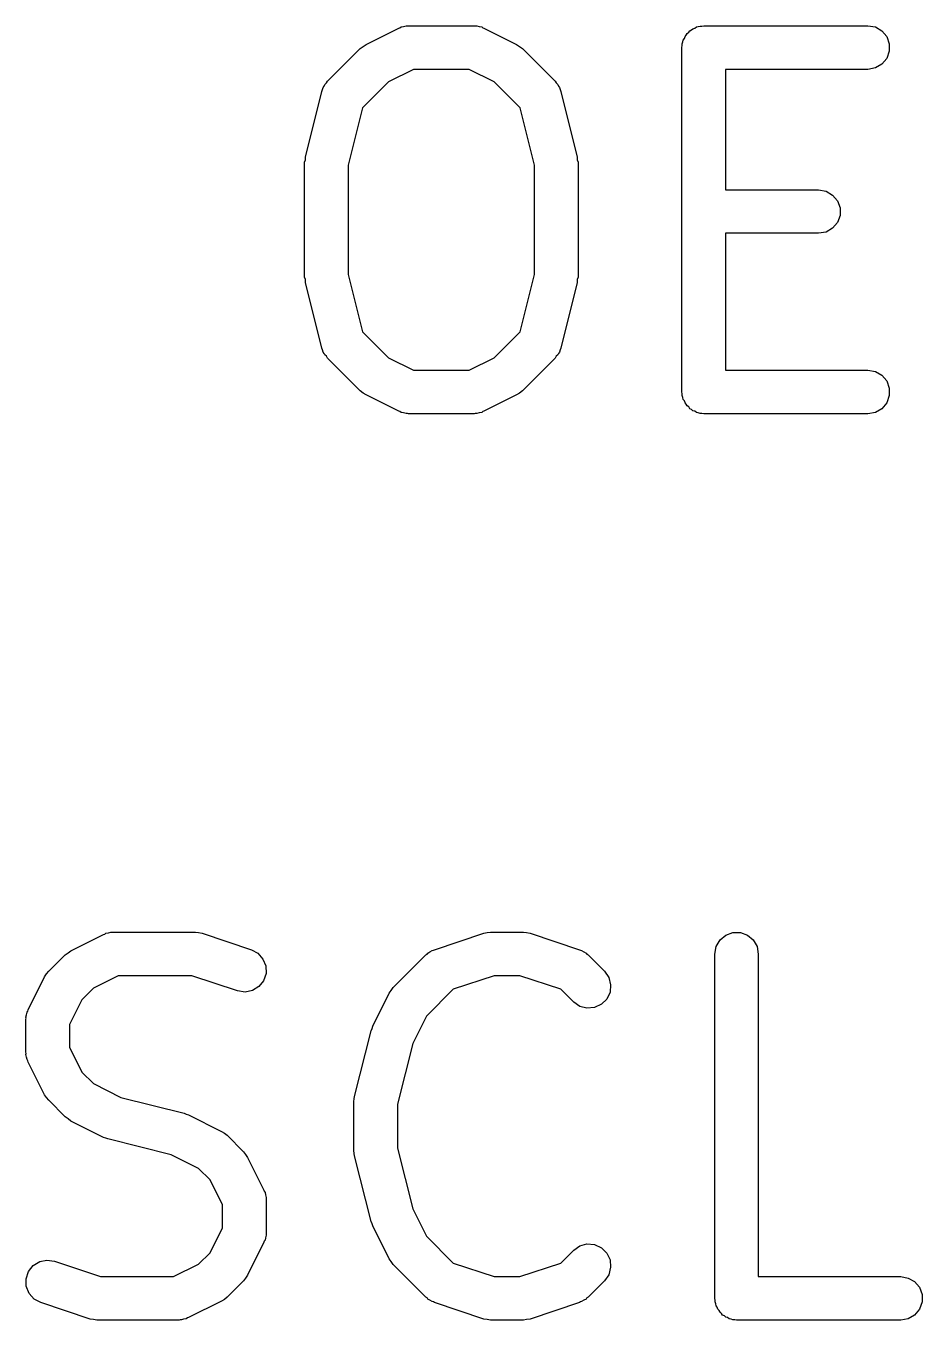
# Model space of a CAD drawing. Extents: x 116.1 to 178.6, y -119.4 to -92.3.
# Drawn here: x 174.2 to 176.711, y -104.079 to -100.452 of the extents above; entities that cross this region are included whole.
import ezdxf

# ---------------------------------------------------------------- set-up
doc = ezdxf.new("R2010")
doc.units = 0
doc.header["$MEASUREMENT"] = 0
doc.layers.add('BLACK', color=7, linetype='CONTINUOUS')

msp = doc.modelspace()

# ---------------------------------------------------------------- linework, layer by layer
at = {"layer": 'BLACK', "linetype": 'CONTINUOUS'}
for p, q in [((175.153, -100.504), (175.245, -100.458)), ((175.245, -100.458), (175.248, -100.457)), ((175.248, -100.457), (175.251, -100.455)), ((175.251, -100.455), (175.258, -100.454)), ((175.258, -100.454), (175.265, -100.452)), ((175.265, -100.452), (175.269, -100.452)), ((175.269, -100.452), (175.272, -100.452)), ((175.272, -100.452), (175.456, -100.452)), ((175.456, -100.452), (175.459, -100.452)), ((175.459, -100.452), (175.463, -100.452)), ((175.463, -100.452), (175.47, -100.454)), ((175.47, -100.454), (175.477, -100.455)), ((175.477, -100.455), (175.48, -100.457)), ((175.48, -100.457), (175.483, -100.458)), ((175.483, -100.458), (175.575, -100.504)), ((176.057, -100.47), (176.06, -100.466)), ((176.06, -100.466), (176.065, -100.463)), ((176.065, -100.463), (176.069, -100.46)), ((176.069, -100.46), (176.074, -100.458)), ((176.074, -100.458), (176.079, -100.455)), ((176.079, -100.455), (176.084, -100.454)), ((176.084, -100.454), (176.089, -100.453)), ((176.089, -100.453), (176.094, -100.453)), ((176.094, -100.453), (176.099, -100.452)), ((176.099, -100.452), (176.559, -100.452)), ((176.559, -100.452), (176.58, -100.455)), ((176.58, -100.455), (176.598, -100.466)), ((176.598, -100.466), (176.612, -100.482)), ((175.145, -100.51), (175.153, -100.504)), ((175.575, -100.504), (175.583, -100.51)), ((176.039, -100.502), (176.041, -100.497)), ((176.039, -100.507), (176.039, -100.502)), ((176.041, -100.497), (176.042, -100.492)), ((176.042, -100.492), (176.045, -100.487)), ((176.045, -100.487), (176.047, -100.482)), ((176.047, -100.482), (176.05, -100.478)), ((176.05, -100.478), (176.053, -100.473)), ((176.053, -100.473), (176.057, -100.47)), ((176.612, -100.482), (176.619, -100.502)), ((176.619, -100.502), (176.619, -100.523)), ((175.045, -100.607), (175.137, -100.515)), ((175.137, -100.515), (175.145, -100.51)), ((175.583, -100.51), (175.591, -100.515)), ((175.591, -100.515), (175.683, -100.607)), ((176.038, -100.513), (176.039, -100.507)), ((176.038, -101.478), (176.038, -100.513)), ((176.619, -100.523), (176.612, -100.543)), ((175.286, -100.574), (175.216, -100.609)), ((175.442, -100.574), (175.286, -100.574)), ((175.512, -100.609), (175.442, -100.574)), ((176.559, -100.574), (176.16, -100.574)), ((176.16, -100.574), (176.16, -100.911)), ((176.58, -100.57), (176.559, -100.574)), ((176.598, -100.559), (176.58, -100.57)), ((176.612, -100.543), (176.598, -100.559)), ((175.038, -100.616), (175.042, -100.612)), ((175.042, -100.612), (175.045, -100.607)), ((175.216, -100.609), (175.143, -100.682)), ((175.585, -100.682), (175.512, -100.609)), ((175.683, -100.607), (175.686, -100.612)), ((175.686, -100.612), (175.69, -100.616)), ((174.983, -100.82), (175.029, -100.636)), ((175.029, -100.636), (175.031, -100.63)), ((175.031, -100.63), (175.033, -100.625)), ((175.033, -100.625), (175.036, -100.621)), ((175.036, -100.621), (175.038, -100.616)), ((175.69, -100.616), (175.692, -100.621)), ((175.692, -100.621), (175.695, -100.625)), ((175.695, -100.625), (175.697, -100.63)), ((175.697, -100.63), (175.699, -100.636)), ((175.699, -100.636), (175.745, -100.82)), ((175.143, -100.682), (175.103, -100.842)), ((175.625, -100.842), (175.585, -100.682)), ((174.981, -100.834), (174.983, -100.827)), ((174.983, -100.827), (174.983, -100.82)), ((175.745, -100.82), (175.745, -100.827)), ((175.745, -100.827), (175.747, -100.834)), ((174.981, -101.156), (174.981, -100.834)), ((175.103, -100.842), (175.103, -101.149)), ((175.625, -101.149), (175.625, -100.842)), ((175.747, -100.834), (175.747, -101.156)), ((176.16, -100.911), (176.421, -100.911)), ((176.421, -100.911), (176.442, -100.915)), ((176.442, -100.915), (176.46, -100.926)), ((176.46, -100.926), (176.474, -100.942)), ((176.474, -100.942), (176.481, -100.962)), ((176.481, -100.962), (176.481, -100.983)), ((176.474, -101.003), (176.46, -101.019)), ((176.481, -100.983), (176.474, -101.003)), ((176.421, -101.033), (176.16, -101.033)), ((176.16, -101.033), (176.16, -101.417)), ((176.442, -101.03), (176.421, -101.033)), ((176.46, -101.019), (176.442, -101.03)), ((174.983, -101.163), (174.981, -101.156)), ((175.103, -101.149), (175.143, -101.309)), ((175.585, -101.309), (175.625, -101.149)), ((175.747, -101.156), (175.745, -101.163)), ((174.983, -101.171), (174.983, -101.163)), ((175.029, -101.355), (174.983, -101.171)), ((175.745, -101.171), (175.699, -101.355)), ((175.745, -101.163), (175.745, -101.171)), ((175.143, -101.309), (175.216, -101.382)), ((175.512, -101.382), (175.585, -101.309)), ((175.031, -101.36), (175.029, -101.355)), ((175.033, -101.366), (175.031, -101.36)), ((175.036, -101.37), (175.033, -101.366)), ((175.038, -101.374), (175.036, -101.37)), ((175.042, -101.378), (175.038, -101.374)), ((175.69, -101.374), (175.686, -101.378)), ((175.692, -101.37), (175.69, -101.374)), ((175.695, -101.366), (175.692, -101.37)), ((175.697, -101.36), (175.695, -101.366)), ((175.699, -101.355), (175.697, -101.36)), ((175.045, -101.383), (175.042, -101.378)), ((175.137, -101.475), (175.045, -101.383)), ((175.216, -101.382), (175.286, -101.417)), ((175.442, -101.417), (175.512, -101.382)), ((175.683, -101.383), (175.591, -101.475)), ((175.686, -101.378), (175.683, -101.383)), ((175.286, -101.417), (175.442, -101.417)), ((176.16, -101.417), (176.559, -101.417)), ((176.559, -101.417), (176.58, -101.421)), ((176.58, -101.421), (176.598, -101.431)), ((176.598, -101.431), (176.612, -101.447)), ((176.612, -101.447), (176.619, -101.467)), ((175.145, -101.481), (175.137, -101.475)), ((175.153, -101.486), (175.145, -101.481)), ((175.583, -101.481), (175.575, -101.486)), ((175.591, -101.475), (175.583, -101.481)), ((176.039, -101.483), (176.038, -101.478)), ((176.039, -101.488), (176.039, -101.483)), ((176.619, -101.467), (176.619, -101.488)), ((175.245, -101.532), (175.153, -101.486)), ((175.575, -101.486), (175.483, -101.532)), ((176.041, -101.493), (176.039, -101.488)), ((176.042, -101.499), (176.041, -101.493)), ((176.045, -101.503), (176.042, -101.499)), ((176.047, -101.508), (176.045, -101.503)), ((176.05, -101.512), (176.047, -101.508)), ((176.053, -101.517), (176.05, -101.512)), ((176.057, -101.52), (176.053, -101.517)), ((176.612, -101.508), (176.598, -101.525)), ((176.619, -101.488), (176.612, -101.508)), ((175.248, -101.533), (175.245, -101.532)), ((175.251, -101.535), (175.248, -101.533)), ((175.258, -101.536), (175.251, -101.535)), ((175.265, -101.538), (175.258, -101.536)), ((175.269, -101.538), (175.265, -101.538)), ((175.272, -101.539), (175.269, -101.538)), ((175.456, -101.539), (175.272, -101.539)), ((175.459, -101.538), (175.456, -101.539)), ((175.463, -101.538), (175.459, -101.538)), ((175.47, -101.536), (175.463, -101.538)), ((175.477, -101.535), (175.47, -101.536)), ((175.48, -101.533), (175.477, -101.535)), ((175.483, -101.532), (175.48, -101.533)), ((176.06, -101.525), (176.057, -101.52)), ((176.065, -101.527), (176.06, -101.525)), ((176.069, -101.531), (176.065, -101.527)), ((176.074, -101.532), (176.069, -101.531)), ((176.079, -101.535), (176.074, -101.532)), ((176.084, -101.536), (176.079, -101.535)), ((176.089, -101.538), (176.084, -101.536)), ((176.094, -101.538), (176.089, -101.538)), ((176.099, -101.539), (176.094, -101.538)), ((176.559, -101.539), (176.099, -101.539)), ((176.58, -101.535), (176.559, -101.539)), ((176.598, -101.525), (176.58, -101.535)), ((174.326, -103.044), (174.417, -102.998)), ((174.417, -102.998), (174.421, -102.997)), ((174.421, -102.997), (174.424, -102.995)), ((174.424, -102.995), (174.431, -102.994)), ((174.431, -102.994), (174.438, -102.992)), ((174.438, -102.992), (174.441, -102.992)), ((174.441, -102.992), (174.445, -102.992)), ((174.445, -102.992), (174.675, -102.992)), ((174.675, -102.992), (174.684, -102.993)), ((174.684, -102.993), (174.694, -102.995)), ((174.694, -102.995), (174.832, -103.041)), ((175.345, -103.041), (175.483, -102.995)), ((175.483, -102.995), (175.492, -102.993)), ((175.492, -102.993), (175.502, -102.992)), ((175.502, -102.992), (175.594, -102.992)), ((175.594, -102.992), (175.603, -102.993)), ((175.603, -102.993), (175.613, -102.995)), ((175.613, -102.995), (175.751, -103.041)), ((176.145, -103.013), (176.161, -103)), ((176.161, -103), (176.181, -102.993)), ((176.181, -102.993), (176.202, -102.993)), ((176.202, -102.993), (176.222, -103)), ((176.222, -103), (176.238, -103.013)), ((174.832, -103.041), (174.85, -103.051)), ((175.332, -103.047), (175.338, -103.043)), ((175.338, -103.043), (175.342, -103.042)), ((175.342, -103.042), (175.345, -103.041)), ((175.751, -103.041), (175.754, -103.042)), ((175.754, -103.042), (175.757, -103.043)), ((175.757, -103.043), (175.763, -103.047)), ((176.13, -103.053), (176.134, -103.032)), ((176.134, -103.032), (176.145, -103.013)), ((176.238, -103.013), (176.249, -103.032)), ((176.249, -103.032), (176.252, -103.053)), ((174.264, -103.101), (174.31, -103.055)), ((174.31, -103.055), (174.318, -103.05)), ((174.318, -103.05), (174.326, -103.044)), ((174.85, -103.051), (174.864, -103.067)), ((174.864, -103.067), (174.872, -103.086)), ((175.229, -103.147), (175.321, -103.055)), ((175.321, -103.055), (175.324, -103.053)), ((175.324, -103.053), (175.326, -103.051)), ((175.326, -103.051), (175.332, -103.047)), ((175.763, -103.047), (175.77, -103.051)), ((175.77, -103.051), (175.772, -103.053)), ((175.772, -103.053), (175.775, -103.055)), ((175.775, -103.055), (175.821, -103.101)), ((176.13, -104.018), (176.13, -103.053)), ((176.252, -103.053), (176.252, -103.957)), ((174.252, -103.117), (174.258, -103.109)), ((174.258, -103.109), (174.264, -103.101)), ((174.459, -103.114), (174.389, -103.149)), ((174.665, -103.114), (174.459, -103.114)), ((174.793, -103.156), (174.665, -103.114)), ((174.873, -103.108), (174.866, -103.128)), ((174.872, -103.086), (174.873, -103.108)), ((175.512, -103.114), (175.397, -103.152)), ((175.584, -103.114), (175.512, -103.114)), ((175.699, -103.152), (175.584, -103.114)), ((175.821, -103.101), (175.833, -103.119)), ((174.206, -103.209), (174.252, -103.117)), ((174.389, -103.149), (174.357, -103.181)), ((174.853, -103.144), (174.835, -103.155)), ((174.866, -103.128), (174.853, -103.144)), ((175.223, -103.155), (175.229, -103.147)), ((175.833, -103.119), (175.838, -103.139)), ((175.838, -103.139), (175.837, -103.16)), ((174.357, -103.181), (174.322, -103.251)), ((174.814, -103.16), (174.793, -103.156)), ((174.835, -103.155), (174.814, -103.16)), ((175.172, -103.255), (175.218, -103.163)), ((175.218, -103.163), (175.223, -103.155)), ((175.397, -103.152), (175.322, -103.227)), ((175.735, -103.188), (175.699, -103.152)), ((175.752, -103.2), (175.735, -103.188)), ((175.828, -103.18), (175.813, -103.194)), ((175.837, -103.16), (175.828, -103.18)), ((174.2, -103.23), (174.202, -103.223)), ((174.202, -103.223), (174.204, -103.216)), ((174.204, -103.216), (174.205, -103.213)), ((174.205, -103.213), (174.206, -103.209)), ((175.772, -103.205), (175.752, -103.2)), ((175.793, -103.203), (175.772, -103.205)), ((175.813, -103.194), (175.793, -103.203)), ((174.201, -103.233), (174.2, -103.23)), ((174.2, -103.236), (174.201, -103.233)), ((174.2, -103.328), (174.2, -103.236)), ((174.322, -103.251), (174.322, -103.314)), ((175.17, -103.262), (175.172, -103.255)), ((175.322, -103.227), (175.284, -103.304)), ((175.121, -103.452), (175.167, -103.268)), ((175.167, -103.268), (175.17, -103.262)), ((174.201, -103.332), (174.2, -103.328)), ((174.2, -103.335), (174.201, -103.332)), ((174.322, -103.314), (174.357, -103.384)), ((175.284, -103.304), (175.241, -103.474)), ((174.202, -103.342), (174.2, -103.335)), ((174.204, -103.349), (174.202, -103.342)), ((174.205, -103.352), (174.204, -103.349)), ((174.206, -103.356), (174.205, -103.352)), ((174.252, -103.448), (174.206, -103.356)), ((174.357, -103.384), (174.389, -103.416)), ((174.389, -103.416), (174.466, -103.455)), ((174.258, -103.455), (174.252, -103.448)), ((174.264, -103.463), (174.258, -103.455)), ((174.31, -103.509), (174.264, -103.463)), ((174.466, -103.455), (174.643, -103.499)), ((175.119, -103.466), (175.12, -103.459)), ((175.119, -103.604), (175.119, -103.466)), ((175.12, -103.459), (175.121, -103.452)), ((175.241, -103.474), (175.241, -103.597)), ((174.318, -103.515), (174.31, -103.509)), ((174.643, -103.499), (174.649, -103.502)), ((174.649, -103.502), (174.656, -103.504)), ((174.656, -103.504), (174.748, -103.55)), ((174.326, -103.521), (174.318, -103.515)), ((174.417, -103.567), (174.326, -103.521)), ((174.748, -103.55), (174.756, -103.555)), ((174.424, -103.569), (174.417, -103.567)), ((174.43, -103.571), (174.424, -103.569)), ((174.607, -103.616), (174.43, -103.571)), ((174.756, -103.555), (174.764, -103.561)), ((174.764, -103.561), (174.81, -103.607)), ((174.684, -103.654), (174.607, -103.616)), ((174.81, -103.607), (174.815, -103.615)), ((174.815, -103.615), (174.821, -103.623)), ((174.821, -103.623), (174.867, -103.715)), ((175.12, -103.612), (175.119, -103.604)), ((175.121, -103.619), (175.12, -103.612)), ((175.167, -103.803), (175.121, -103.619)), ((175.241, -103.597), (175.284, -103.767)), ((174.716, -103.686), (174.684, -103.654)), ((174.751, -103.756), (174.716, -103.686)), ((174.867, -103.715), (174.868, -103.718)), ((174.868, -103.718), (174.87, -103.721)), ((174.87, -103.721), (174.871, -103.728)), ((174.871, -103.728), (174.873, -103.735)), ((174.751, -103.82), (174.751, -103.756)), ((174.873, -103.735), (174.873, -103.739)), ((174.873, -103.739), (174.873, -103.742)), ((174.873, -103.742), (174.873, -103.834)), ((175.284, -103.767), (175.322, -103.844)), ((175.17, -103.809), (175.167, -103.803)), ((174.716, -103.89), (174.751, -103.82)), ((174.873, -103.841), (174.871, -103.848)), ((174.873, -103.834), (174.873, -103.837)), ((174.873, -103.837), (174.873, -103.841)), ((175.172, -103.815), (175.17, -103.809)), ((175.218, -103.907), (175.172, -103.815)), ((174.867, -103.861), (174.821, -103.953)), ((174.868, -103.858), (174.867, -103.861)), ((174.87, -103.855), (174.868, -103.858)), ((174.871, -103.848), (174.87, -103.855)), ((175.322, -103.844), (175.397, -103.919)), ((175.735, -103.883), (175.752, -103.871)), ((175.752, -103.871), (175.772, -103.865)), ((175.772, -103.865), (175.793, -103.867)), ((175.793, -103.867), (175.813, -103.876)), ((175.813, -103.876), (175.828, -103.891)), ((174.239, -103.915), (174.259, -103.911)), ((174.259, -103.911), (174.28, -103.914)), ((174.684, -103.922), (174.716, -103.89)), ((175.223, -103.915), (175.218, -103.907)), ((175.699, -103.919), (175.735, -103.883)), ((175.828, -103.891), (175.837, -103.91)), ((175.837, -103.91), (175.838, -103.931)), ((174.201, -103.963), (174.207, -103.943)), ((174.207, -103.943), (174.22, -103.926)), ((174.22, -103.926), (174.239, -103.915)), ((174.28, -103.914), (174.409, -103.957)), ((174.614, -103.957), (174.684, -103.922)), ((175.229, -103.923), (175.223, -103.915)), ((175.321, -104.015), (175.229, -103.923)), ((175.397, -103.919), (175.512, -103.957)), ((175.584, -103.957), (175.699, -103.919)), ((175.838, -103.931), (175.833, -103.952)), ((174.201, -103.984), (174.201, -103.963)), ((174.209, -104.004), (174.201, -103.984)), ((174.409, -103.957), (174.614, -103.957)), ((174.81, -103.969), (174.764, -104.015)), ((174.815, -103.961), (174.81, -103.969)), ((174.821, -103.953), (174.815, -103.961)), ((175.512, -103.957), (175.584, -103.957)), ((175.821, -103.969), (175.775, -104.015)), ((175.833, -103.952), (175.821, -103.969)), ((176.252, -103.957), (176.651, -103.957)), ((176.651, -103.957), (176.672, -103.961)), ((176.672, -103.961), (176.69, -103.971)), ((176.69, -103.971), (176.704, -103.987)), ((174.223, -104.02), (174.209, -104.004)), ((174.242, -104.03), (174.223, -104.02)), ((174.756, -104.021), (174.748, -104.026)), ((174.764, -104.015), (174.756, -104.021)), ((175.324, -104.017), (175.321, -104.015)), ((175.326, -104.02), (175.324, -104.017)), ((175.332, -104.023), (175.326, -104.02)), ((175.77, -104.02), (175.763, -104.023)), ((175.772, -104.017), (175.77, -104.02)), ((175.775, -104.015), (175.772, -104.017)), ((176.131, -104.023), (176.13, -104.018)), ((176.704, -103.987), (176.711, -104.007)), ((176.711, -104.007), (176.711, -104.028)), ((174.38, -104.076), (174.242, -104.03)), ((174.748, -104.026), (174.656, -104.072)), ((175.338, -104.027), (175.332, -104.023)), ((175.342, -104.028), (175.338, -104.027)), ((175.345, -104.03), (175.342, -104.028)), ((175.483, -104.076), (175.345, -104.03)), ((175.751, -104.03), (175.613, -104.076)), ((175.754, -104.028), (175.751, -104.03)), ((175.757, -104.027), (175.754, -104.028)), ((175.763, -104.023), (175.757, -104.027)), ((176.131, -104.028), (176.131, -104.023)), ((176.133, -104.033), (176.131, -104.028)), ((176.134, -104.039), (176.133, -104.033)), ((176.137, -104.043), (176.134, -104.039)), ((176.139, -104.048), (176.137, -104.043)), ((176.142, -104.052), (176.139, -104.048)), ((176.145, -104.057), (176.142, -104.052)), ((176.149, -104.06), (176.145, -104.057)), ((176.704, -104.048), (176.69, -104.065)), ((176.711, -104.028), (176.704, -104.048)), ((174.389, -104.077), (174.38, -104.076)), ((174.399, -104.079), (174.389, -104.077)), ((174.629, -104.079), (174.399, -104.079)), ((174.632, -104.078), (174.629, -104.079)), ((174.636, -104.078), (174.632, -104.078)), ((174.642, -104.076), (174.636, -104.078)), ((174.649, -104.075), (174.642, -104.076)), ((174.653, -104.073), (174.649, -104.075)), ((174.656, -104.072), (174.653, -104.073)), ((175.492, -104.077), (175.483, -104.076)), ((175.502, -104.079), (175.492, -104.077)), ((175.594, -104.079), (175.502, -104.079)), ((175.603, -104.077), (175.594, -104.079)), ((175.613, -104.076), (175.603, -104.077)), ((176.152, -104.065), (176.149, -104.06)), ((176.157, -104.067), (176.152, -104.065)), ((176.161, -104.071), (176.157, -104.067)), ((176.166, -104.072), (176.161, -104.071)), ((176.17, -104.075), (176.166, -104.072)), ((176.176, -104.076), (176.17, -104.075)), ((176.181, -104.078), (176.176, -104.076)), ((176.186, -104.078), (176.181, -104.078)), ((176.191, -104.079), (176.186, -104.078)), ((176.651, -104.079), (176.191, -104.079)), ((176.672, -104.075), (176.651, -104.079)), ((176.69, -104.065), (176.672, -104.075))]:
    msp.add_line(p, q, dxfattribs=at)

doc.saveas('drawing.dxf')
